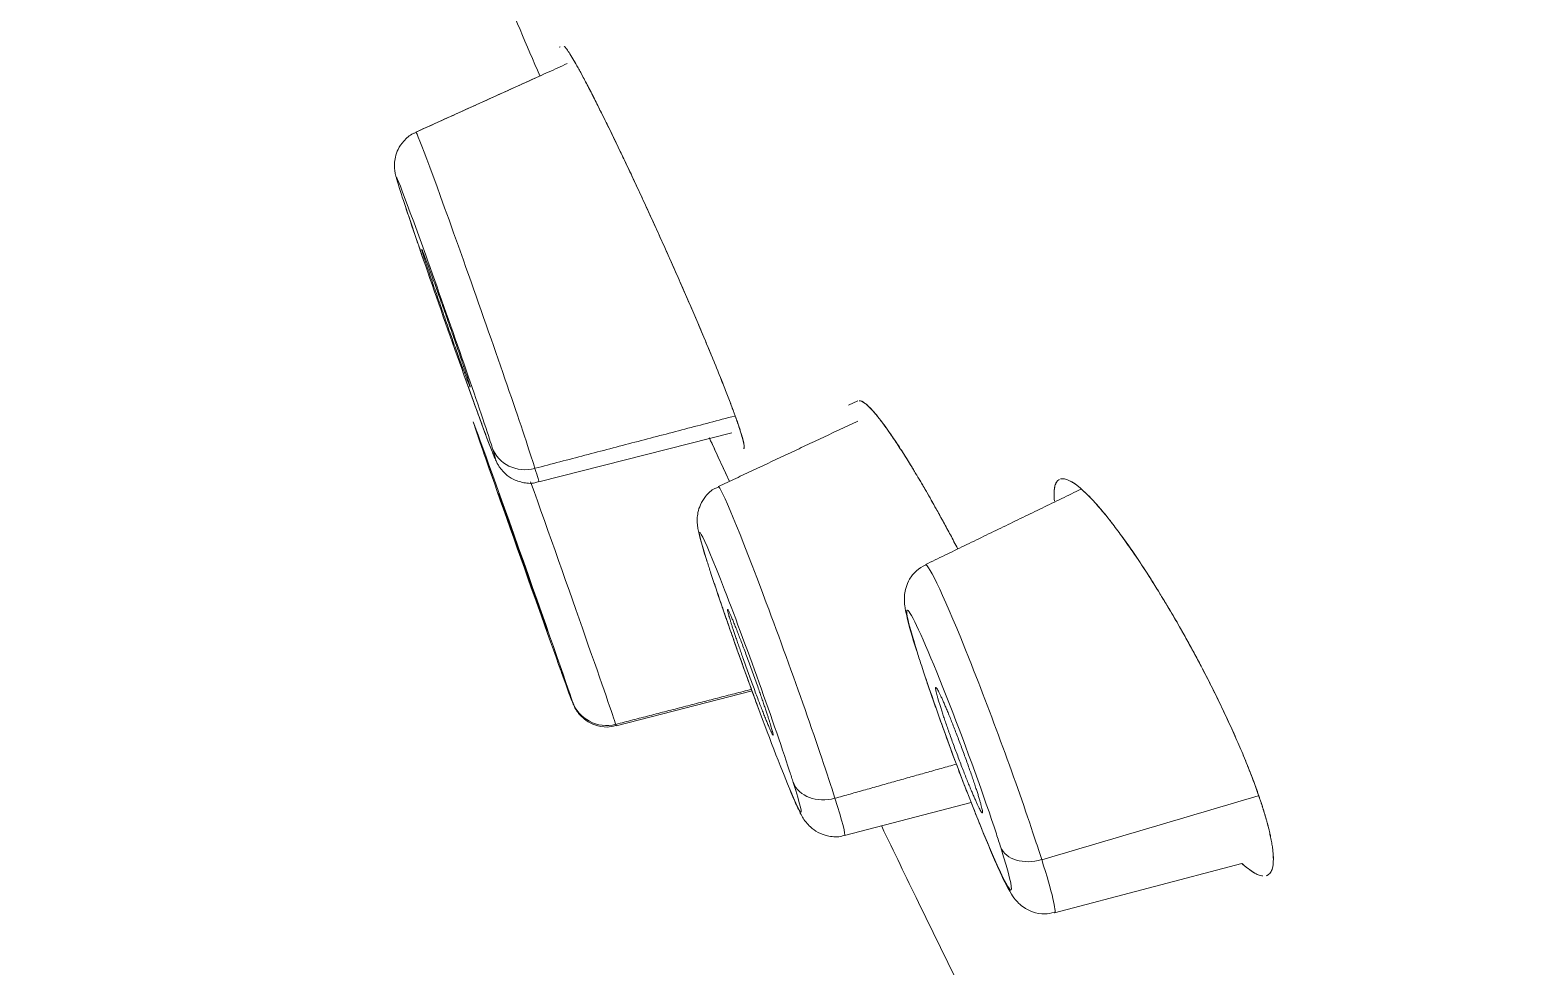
# Model space of a CAD drawing. Extents: x 6453 to 7582, y 0 to 827.
# Drawn here: x 7171.46 to 7183.77, y 460.53 to 468.23 of the extents above; entities that cross this region are included whole.
import ezdxf

# ---------------------------------------------------------------- set-up
doc = ezdxf.new("R2010")
doc.units = 0
doc.header["$LTSCALE"] = 30
doc.header["$MEASUREMENT"] = 0
doc.linetypes.add('HIDDEN2', pattern=[4.7625, 3.175, -1.5875])
doc.layers.add('1', color=7, linetype='CONTINUOUS')
doc.layers.add('2', color=1, linetype='HIDDEN2')

msp = doc.modelspace()

# ---------------------------------------------------------------- linework, layer by layer
at = {"layer": '1', "color": 7, "linetype": 'Continuous', "lineweight": 18}
for p, q in [((7175.814, 468.093), (7175.805, 468.088)), ((7175.674, 467.864), (7174.628, 467.39)), ((7178.261, 465.181), (7178.183, 465.144)), ((7175.638, 464.514), (7177.224, 464.918)), ((7176.274, 462.508), (7177.391, 462.796)), ((7178.151, 461.607), (7179.192, 461.878)), ((7179.875, 460.972), (7181.416, 461.378))]:
    msp.add_line(p, q, dxfattribs=at)
at = {"layer": '1', "color": 7, "linetype": 'Continuous', "lineweight": 13}
for centre, major_axis, ratio, start_param, end_param in [((7175.133, 465.952), (-0.505, 1.438), 0.013355, 3.669626, 6.288199), ((7174.875, 465.861), (-0.406, 1.156), 0.013355, 3.669626, 6.675669), ((7175.508, 463.854), (-0.409, 1.155), 0.004555, 3.407963, 6.414006), ((7174.875, 465.861), (-0.406, 1.156), 0.013355, 3.534076, 3.669626), ((7175.539, 464.894), (-0.286, -0.09), 0.92388, 0.034907, 1.517595), ((7175.133, 465.952), (-0.505, 1.438), 0.013355, 3.534076, 3.669626), ((7175.133, 465.952), (-0.505, 1.438), 0.013355, 3.140369, 3.534076), ((7175.766, 463.945), (-0.508, 1.437), 0.004555, 3.272414, 5.118639), ((7177.632, 463.042), (0.519, -1.434), 0.03186, 0.653836, 3.146206), ((7179.346, 462.403), (-0.53, 1.431), 0.049325, 4.052412, 6.287675), ((7179.092, 462.309), (0.427, -1.151), 0.049325, 1.886298, 3.925771), ((7175.508, 463.854), (-0.409, 1.155), 0.004555, 2.527384, 3.272414), ((7179.092, 462.309), (-0.427, 1.151), 0.049325, 0.910819, 3.925771), ((7175.508, 463.854), (-0.409, 1.155), 0.004555, 3.272414, 3.407963), ((7176.197, 462.809), (-0.286, -0.09), 0.991445, 0.034907, 1.517595), ((7175.766, 463.945), (-0.508, 1.437), 0.004555, 3.141112, 3.272414), ((7178.012, 462.144), (-0.286, -0.09), 0.793353, 0.05236, 1.530973), ((7177.632, 463.042), (-0.519, 1.434), 0.03186, 3.138637, 3.795429), ((7179.346, 462.403), (-0.53, 1.431), 0.049325, 3.925771, 4.052412), ((7179.715, 461.613), (0.286, 0.09), 0.707107, 3.211406, 4.685552), ((7179.346, 462.403), (-0.53, 1.431), 0.049325, 3.136792, 3.925771)]:
    msp.add_ellipse(centre, major_axis=major_axis, ratio=ratio, start_param=start_param, end_param=end_param, dxfattribs=at)
at = {"layer": '1', "color": 7, "linetype": 'Continuous', "lineweight": 18}
for centre, major_axis, ratio, start_param, end_param in [((7174.875, 465.861), (-0.406, 1.156), 0.013355, 0.392484, 0.528033), ((7174.875, 465.861), (-0.406, 1.156), 0.013355, 0.528033, 3.534076), ((7175.508, 463.854), (-0.409, 1.155), 0.004555, 0.130821, 0.26637), ((7175.508, 463.854), (-0.409, 1.155), 0.004555, 0.26637, 2.527384), ((7177.376, 462.949), (0.417, -1.153), 0.03186, 0.776612, 3.795429), ((7177.376, 462.949), (0.417, -1.153), 0.03186, 3.795429, 3.918204), ((7177.376, 462.949), (0.417, -1.153), 0.03186, 3.918204, 6.937022), ((7179.092, 462.309), (-0.427, 1.151), 0.049325, 0.784179, 0.910819), ((7179.092, 462.309), (0.427, -1.151), 0.049325, 0.910819, 1.886297), ((7177.376, 462.949), (0.417, -1.153), 0.03186, 0.653836, 0.776612), ((7179.092, 462.309), (0.427, -1.151), 0.049325, 0.784179, 0.910819)]:
    msp.add_ellipse(centre, major_axis=major_axis, ratio=ratio, start_param=start_param, end_param=end_param, dxfattribs=at)
for points, degree, knots in [([(7159.375, 553.255), (7159.375, 553.254), (7159.438, 553.053), (7159.506, 552.837), (7159.647, 552.39), (7159.792, 551.93), (7160.013, 551.23), (7160.239, 550.512), (7160.543, 549.547), (7160.854, 548.563), (7161.243, 547.33), (7161.638, 546.077), (7162.11, 544.58), (7162.587, 543.066), (7163.138, 541.318), (7163.693, 539.558), (7164.317, 537.578), (7164.942, 535.596), (7165.63, 533.414), (7166.316, 531.24), (7167.057, 528.89), (7167.791, 526.56), (7168.573, 524.081), (7169.344, 521.635), (7170.154, 519.068), (7170.948, 516.548), (7171.772, 513.934), (7172.578, 511.38), (7173.404, 508.759), (7174.208, 506.21), (7175.025, 503.619), (7175.816, 501.107), (7176.614, 498.578), (7177.402, 496.078), (7178.19, 493.579), (7179.007, 490.987), (7179.817, 488.418), (7180.652, 485.772), (7181.471, 483.175), (7182.311, 480.51), (7183.127, 477.921), (7183.961, 475.277), (7184.762, 472.737), (7185.575, 470.156), (7186.347, 467.709), (7187.127, 465.235), (7187.856, 462.924), (7188.589, 460.598), (7189.262, 458.462), (7189.936, 456.325), (7190.543, 454.4), (7191.147, 452.484), (7191.679, 450.799), (7192.205, 449.131), (7192.653, 447.707), (7193.096, 446.305), (7193.459, 445.154), (7193.666, 444.497), (7193.846, 443.926)], 2, [0, 0, 0, 0.033713, 0.033713, 0.068746, 0.068746, 0.10378, 0.10378, 0.138813, 0.138813, 0.173846, 0.173846, 0.208879, 0.208879, 0.243913, 0.243913, 0.278946, 0.278946, 0.313979, 0.313979, 0.349012, 0.349012, 0.384046, 0.384046, 0.419079, 0.419079, 0.454112, 0.454112, 0.489145, 0.489145, 0.524179, 0.524179, 0.559212, 0.559212, 0.594245, 0.594245, 0.629278, 0.629278, 0.664312, 0.664312, 0.699345, 0.699345, 0.734378, 0.734378, 0.769411, 0.769411, 0.804444, 0.804444, 0.839478, 0.839478, 0.874511, 0.874511, 0.909544, 0.909544, 0.944577, 0.944577, 0.979611, 0.979611, 1, 1, 1]), ([(7177.345, 496.259), (7178.126, 493.783), (7178.903, 491.319), (7179.704, 488.777), (7180.496, 486.267), (7181.309, 483.688), (7182.104, 481.165), (7182.919, 478.582), (7183.707, 476.081), (7184.511, 473.532), (7185.281, 471.091), (7186.061, 468.615), (7186.799, 466.274), (7187.545, 463.911), (7188.239, 461.709), (7188.936, 459.496), (7190.215, 455.442), (7190.789, 453.62), (7191.361, 451.808), (7191.862, 450.216), (7192.359, 448.641), (7192.783, 447.298), (7193.2, 445.975), (7193.542, 444.89), (7193.702, 444.381), (7193.846, 443.927)], 2, [0, 0, 0, 0.080141, 0.080141, 0.160282, 0.160282, 0.240423, 0.240423, 0.320564, 0.320564, 0.400705, 0.400705, 0.480846, 0.480846, 0.560987, 0.560987, 0.641128, 0.721269, 0.721269, 0.80141, 0.80141, 0.881552, 0.881552, 0.961693, 0.961693, 1, 1, 1]), ([(7175.848, 468.095), (7175.852, 468.092), (7175.863, 468.079), (7175.886, 468.047), (7175.917, 467.996), (7175.955, 467.93), (7175.998, 467.851), (7176.047, 467.758), (7176.101, 467.653), (7176.16, 467.535), (7176.223, 467.407), (7176.29, 467.269), (7176.36, 467.123), (7176.432, 466.969), (7176.506, 466.81), (7176.581, 466.646), (7176.655, 466.482), (7176.729, 466.317), (7176.801, 466.155), (7176.87, 465.995), (7176.937, 465.84), (7177, 465.691), (7177.059, 465.55), (7177.113, 465.417), (7177.154, 465.315), (7177.184, 465.238), (7177.205, 465.184), (7177.224, 465.132), (7177.239, 465.093), (7177.249, 465.064), (7177.257, 465.044), (7177.263, 465.025), (7177.27, 465.007), (7177.276, 464.989), (7177.282, 464.972), (7177.287, 464.955), (7177.292, 464.94), (7177.295, 464.93), (7177.297, 464.925)], 3, [0, 0, 0, 0, 0.029063, 0.066069, 0.103449, 0.140733, 0.177945, 0.214837, 0.251967, 0.288988, 0.326309, 0.363782, 0.401336, 0.438956, 0.476966, 0.514726, 0.552527, 0.589999, 0.6276, 0.664845, 0.702225, 0.739399, 0.776542, 0.813641, 0.850763, 0.869369, 0.887955, 0.906561, 0.925227, 0.933572, 0.9419, 0.950214, 0.958518, 0.966814, 0.975108, 0.983401, 0.991697, 1, 1, 1, 1]), ([(7177.297, 464.925), (7177.296, 464.928), (7177.294, 464.933), (7177.292, 464.941), (7177.289, 464.95), (7177.286, 464.959), (7177.283, 464.968), (7177.28, 464.977), (7177.277, 464.986), (7177.273, 464.996), (7177.27, 465.006), (7177.266, 465.016), (7177.263, 465.027), (7177.259, 465.037), (7177.255, 465.048), (7177.251, 465.059), (7177.247, 465.071), (7177.239, 465.094), (7177.225, 465.13), (7177.205, 465.182), (7177.184, 465.238), (7177.155, 465.313), (7177.115, 465.412), (7177.062, 465.543), (7177.002, 465.686), (7176.941, 465.831), (7176.878, 465.978), (7176.811, 466.131), (7176.736, 466.301), (7176.657, 466.478), (7176.58, 466.648), (7176.52, 466.778), (7176.472, 466.882), (7176.423, 466.988), (7176.364, 467.114), (7176.293, 467.262), (7176.221, 467.411), (7176.155, 467.544), (7176.095, 467.664), (7176.043, 467.767), (7175.992, 467.862), (7175.951, 467.937), (7175.916, 467.998), (7175.886, 468.047), (7175.863, 468.078), (7175.853, 468.091), (7175.849, 468.094)], 3, [0, 0, 0, 0, 0.004563, 0.009134, 0.013714, 0.018302, 0.022899, 0.027504, 0.032118, 0.03674, 0.04137, 0.046009, 0.050657, 0.055312, 0.059977, 0.064649, 0.069331, 0.07402, 0.092926, 0.111835, 0.130746, 0.14966, 0.18501, 0.221578, 0.259778, 0.298617, 0.330962, 0.366388, 0.407138, 0.448735, 0.487892, 0.524511, 0.539697, 0.561403, 0.600368, 0.632657, 0.675606, 0.721276, 0.750152, 0.790728, 0.830545, 0.866039, 0.899087, 0.936654, 0.973822, 1, 1, 1, 1]), ([(7177.297, 464.925), (7177.296, 464.928), (7177.294, 464.933), (7177.292, 464.941), (7177.289, 464.95), (7177.286, 464.959), (7177.283, 464.968), (7177.28, 464.977), (7177.277, 464.986), (7177.273, 464.996), (7177.27, 465.006), (7177.266, 465.016), (7177.263, 465.027), (7177.259, 465.037), (7177.255, 465.048), (7177.251, 465.059), (7177.247, 465.071), (7177.239, 465.094), (7177.225, 465.13), (7177.205, 465.182), (7177.184, 465.238), (7177.155, 465.313), (7177.115, 465.412), (7177.062, 465.543), (7177.002, 465.686), (7176.941, 465.831), (7176.878, 465.978), (7176.811, 466.131), (7176.736, 466.301), (7176.657, 466.478), (7176.58, 466.648), (7176.52, 466.778), (7176.472, 466.882), (7176.423, 466.988), (7176.364, 467.114), (7176.293, 467.262), (7176.221, 467.411), (7176.155, 467.544), (7176.095, 467.664), (7176.043, 467.767), (7175.992, 467.862), (7175.951, 467.937), (7175.916, 467.998), (7175.886, 468.047), (7175.863, 468.078), (7175.853, 468.091), (7175.849, 468.094)], 3, [0, 0, 0, 0, 0.004563, 0.009134, 0.013714, 0.018302, 0.022899, 0.027504, 0.032118, 0.03674, 0.04137, 0.046009, 0.050657, 0.055312, 0.059977, 0.064649, 0.069331, 0.07402, 0.092926, 0.111835, 0.130746, 0.14966, 0.18501, 0.221578, 0.259778, 0.298617, 0.330962, 0.366388, 0.407138, 0.448735, 0.487892, 0.524511, 0.539697, 0.561403, 0.600368, 0.632657, 0.675606, 0.721276, 0.750152, 0.790728, 0.830545, 0.866039, 0.899087, 0.936654, 0.973822, 1, 1, 1, 1]), ([(7175.849, 468.094), (7175.853, 468.091), (7175.863, 468.078), (7175.886, 468.047), (7175.917, 467.996), (7175.955, 467.93), (7175.998, 467.851), (7176.047, 467.758), (7176.101, 467.653), (7176.16, 467.535), (7176.223, 467.407), (7176.29, 467.269), (7176.36, 467.123), (7176.432, 466.969), (7176.506, 466.81), (7176.581, 466.646), (7176.655, 466.482), (7176.729, 466.317), (7176.801, 466.155), (7176.87, 465.995), (7176.937, 465.84), (7177, 465.691), (7177.059, 465.55), (7177.113, 465.417), (7177.154, 465.315), (7177.184, 465.238), (7177.205, 465.184), (7177.224, 465.132), (7177.239, 465.093), (7177.249, 465.064), (7177.257, 465.044), (7177.263, 465.025), (7177.27, 465.007), (7177.276, 464.989), (7177.282, 464.972), (7177.287, 464.955), (7177.292, 464.94), (7177.295, 464.93), (7177.297, 464.925)], 3, [0, 0, 0, 0, 0.026332, 0.063442, 0.100928, 0.138316, 0.175633, 0.212628, 0.249863, 0.286988, 0.324414, 0.361993, 0.399652, 0.437378, 0.475495, 0.513361, 0.551268, 0.588845, 0.626553, 0.663902, 0.701387, 0.738666, 0.775913, 0.813116, 0.850344, 0.869001, 0.88764, 0.906298, 0.925016, 0.933385, 0.941736, 0.950074, 0.958401, 0.966721, 0.975038, 0.983354, 0.991674, 1, 1, 1, 1]), ([(7174.629, 467.387), (7174.621, 467.384), (7174.582, 467.371), (7174.529, 467.322), (7174.481, 467.254), (7174.458, 467.188), (7174.451, 467.132), (7174.452, 467.091), (7174.456, 467.065), (7174.46, 467.045), (7174.467, 467.016), (7174.476, 466.986), (7174.487, 466.95), (7174.491, 466.936)], 3, [0, 0, 0, 0, 0.029828, 0.153181, 0.252945, 0.337459, 0.408251, 0.462831, 0.503848, 0.54956, 0.629075, 0.868496, 1, 1, 1, 1]), ([(7174.539, 466.79), (7174.566, 466.706), (7174.612, 466.571), (7174.669, 466.403), (7174.687, 466.352)], 3, [0, 0, 0, 0, 0.708731, 1, 1, 1, 1]), ([(7175.033, 465.366), (7175.049, 465.322), (7175.096, 465.191), (7175.135, 465.084), (7175.159, 465.018)], 3, [0, 0, 0, 0, 0.325666, 1, 1, 1, 1]), ([(7178.272, 465.182), (7178.278, 465.182), (7178.293, 465.178), (7178.323, 465.158), (7178.363, 465.122), (7178.409, 465.07), (7178.461, 465.003), (7178.519, 464.923), (7178.583, 464.828), (7178.652, 464.721), (7178.725, 464.602), (7178.803, 464.471), (7178.883, 464.33), (7178.966, 464.18), (7179.032, 464.057), (7179.07, 463.985), (7179.08, 463.966)], 3, [0, 0, 0, 0, 0.059309, 0.134659, 0.209842, 0.284673, 0.359995, 0.435104, 0.510477, 0.586339, 0.662466, 0.739389, 0.816974, 0.894597, 0.972153, 1, 1, 1, 1]), ([(7179.08, 463.966), (7179.07, 463.985), (7179.041, 464.041), (7178.993, 464.131), (7178.937, 464.233), (7178.889, 464.319), (7178.845, 464.397), (7178.8, 464.475), (7178.759, 464.544), (7178.728, 464.596), (7178.709, 464.628), (7178.687, 464.665), (7178.644, 464.734), (7178.58, 464.834), (7178.515, 464.929), (7178.455, 465.011), (7178.405, 465.075), (7178.358, 465.127), (7178.32, 465.161), (7178.3, 465.174), (7178.291, 465.178), (7178.29, 465.178)], 3, [0, 0, 0, 0, 0.029477, 0.086712, 0.141446, 0.193684, 0.229775, 0.274703, 0.331475, 0.357195, 0.374608, 0.392754, 0.431339, 0.517993, 0.615987, 0.677171, 0.763601, 0.84852, 0.924393, 0.995264, 1, 1, 1, 1]), ([(7179.08, 463.966), (7179.07, 463.985), (7179.041, 464.041), (7178.993, 464.131), (7178.937, 464.233), (7178.889, 464.319), (7178.845, 464.397), (7178.8, 464.475), (7178.759, 464.544), (7178.728, 464.596), (7178.709, 464.628), (7178.687, 464.665), (7178.644, 464.734), (7178.58, 464.834), (7178.515, 464.929), (7178.455, 465.011), (7178.405, 465.075), (7178.358, 465.127), (7178.32, 465.161), (7178.3, 465.174), (7178.291, 465.178), (7178.29, 465.178)], 3, [0, 0, 0, 0, 0.029477, 0.086712, 0.141446, 0.193684, 0.229775, 0.274703, 0.331475, 0.357195, 0.374608, 0.392754, 0.431339, 0.517993, 0.615987, 0.677171, 0.763601, 0.84852, 0.924393, 0.995264, 1, 1, 1, 1]), ([(7178.292, 465.177), (7178.302, 465.172), (7178.323, 465.158), (7178.363, 465.122), (7178.409, 465.07), (7178.461, 465.003), (7178.519, 464.923), (7178.583, 464.828), (7178.652, 464.721), (7178.725, 464.602), (7178.803, 464.471), (7178.883, 464.33), (7178.966, 464.18), (7179.032, 464.057), (7179.07, 463.985), (7179.08, 463.966)], 3, [0, 0, 0, 0, 0.080064, 0.159991, 0.239542, 0.319616, 0.399464, 0.479592, 0.560241, 0.641171, 0.722946, 0.805427, 0.887946, 0.970396, 1, 1, 1, 1]), ([(7175.159, 465.018), (7175.173, 464.982), (7175.225, 464.838), (7175.26, 464.749), (7175.284, 464.693), (7175.296, 464.667), (7175.319, 464.63), (7175.354, 464.587), (7175.414, 464.539), (7175.502, 464.506), (7175.584, 464.498), (7175.627, 464.513), (7175.637, 464.517)], 3, [0, 0, 0, 0, 0.116462, 0.493699, 0.603453, 0.673814, 0.705401, 0.749759, 0.812341, 0.890519, 0.974728, 1, 1, 1, 1]), ([(7175.126, 464.927), (7175.142, 464.881), (7175.18, 464.769), (7175.241, 464.596), (7175.271, 464.509)], 3, [0, 0, 0, 0, 0.547014, 1, 1, 1, 1]), ([(7177.039, 464.878), (7177.044, 464.867), (7177.073, 464.803), (7177.128, 464.685), (7177.178, 464.577), (7177.203, 464.523)], 3, [0, 0, 0, 0, 0.097779, 0.551555, 1, 1, 1, 1]), ([(7177.039, 464.878), (7177.044, 464.867), (7177.073, 464.803), (7177.128, 464.685), (7177.178, 464.577), (7177.203, 464.523)], 3, [0, 0, 0, 0, 0.097779, 0.551555, 1, 1, 1, 1]), ([(7177.204, 464.52), (7177.179, 464.575), (7177.132, 464.676), (7177.078, 464.794), (7177.049, 464.856), (7177.041, 464.873)], 3, [0, 0, 0, 0, 0.459708, 0.851133, 1, 1, 1, 1]), ([(7177.204, 464.52), (7177.179, 464.575), (7177.132, 464.676), (7177.078, 464.794), (7177.049, 464.856), (7177.041, 464.873)], 3, [0, 0, 0, 0, 0.459708, 0.851133, 1, 1, 1, 1]), ([(7177.297, 464.925), (7177.298, 464.922), (7177.299, 464.917), (7177.302, 464.91), (7177.304, 464.902), (7177.306, 464.895), (7177.308, 464.888), (7177.31, 464.882), (7177.312, 464.875), (7177.314, 464.869), (7177.315, 464.863), (7177.317, 464.857), (7177.318, 464.852), (7177.319, 464.846), (7177.321, 464.841), (7177.322, 464.836), (7177.323, 464.832), (7177.323, 464.827), (7177.325, 464.819), (7177.326, 464.807), (7177.326, 464.796), (7177.325, 464.79), (7177.322, 464.788), (7177.32, 464.788), (7177.32, 464.788)], 3, [0, 0, 0, 0, 0.029481, 0.058939, 0.088376, 0.117797, 0.147206, 0.176605, 0.205998, 0.235389, 0.264782, 0.29418, 0.323586, 0.353005, 0.38244, 0.411894, 0.441371, 0.470874, 0.500408, 0.625352, 0.750068, 0.874839, 0.99995, 1, 1, 1, 1]), ([(7177.321, 464.788), (7177.322, 464.788), (7177.325, 464.79), (7177.326, 464.796), (7177.326, 464.808), (7177.325, 464.82), (7177.322, 464.832), (7177.321, 464.841), (7177.318, 464.851), (7177.316, 464.861), (7177.313, 464.872), (7177.309, 464.885), (7177.306, 464.897), (7177.301, 464.911), (7177.298, 464.92), (7177.297, 464.925)], 3, [0, 0, 0, 0, 0.106646, 0.235693, 0.364835, 0.494071, 0.550984, 0.607723, 0.664287, 0.720676, 0.77689, 0.83293, 0.888794, 0.944485, 1, 1, 1, 1]), ([(7177.321, 464.788), (7177.322, 464.788), (7177.325, 464.79), (7177.326, 464.796), (7177.326, 464.808), (7177.325, 464.82), (7177.322, 464.832), (7177.321, 464.841), (7177.318, 464.851), (7177.316, 464.861), (7177.313, 464.872), (7177.309, 464.885), (7177.306, 464.897), (7177.301, 464.911), (7177.298, 464.92), (7177.297, 464.925)], 3, [0, 0, 0, 0, 0.106646, 0.235693, 0.364835, 0.494071, 0.550984, 0.607723, 0.664287, 0.720676, 0.77689, 0.83293, 0.888794, 0.944485, 1, 1, 1, 1]), ([(7177.297, 464.925), (7177.298, 464.922), (7177.299, 464.917), (7177.302, 464.91), (7177.304, 464.902), (7177.306, 464.895), (7177.308, 464.888), (7177.31, 464.882), (7177.312, 464.875), (7177.314, 464.869), (7177.315, 464.863), (7177.317, 464.857), (7177.318, 464.852), (7177.319, 464.846), (7177.321, 464.841), (7177.322, 464.836), (7177.323, 464.832), (7177.323, 464.827), (7177.325, 464.819), (7177.326, 464.807), (7177.326, 464.796), (7177.325, 464.791), (7177.323, 464.789), (7177.323, 464.789)], 3, [0, 0, 0, 0, 0.031627, 0.063229, 0.094809, 0.126372, 0.157921, 0.18946, 0.220993, 0.252524, 0.284056, 0.315594, 0.347141, 0.378701, 0.410278, 0.441877, 0.473499, 0.505151, 0.536834, 0.670873, 0.804667, 0.938521, 1, 1, 1, 1]), ([(7179.917, 464.535), (7179.908, 464.531), (7179.893, 464.517), (7179.878, 464.482), (7179.872, 464.433), (7179.873, 464.387), (7179.875, 464.36), (7179.876, 464.355)], 3, [0, 0, 0, 0, 0.237941, 0.484727, 0.72268, 0.954919, 1, 1, 1, 1]), ([(7179.917, 464.535), (7179.908, 464.531), (7179.893, 464.517), (7179.878, 464.482), (7179.872, 464.433), (7179.873, 464.387), (7179.875, 464.36), (7179.876, 464.355)], 3, [0, 0, 0, 0, 0.237941, 0.484727, 0.72268, 0.954919, 1, 1, 1, 1]), ([(7179.874, 464.369), (7179.873, 464.392), (7179.872, 464.435), (7179.878, 464.481), (7179.887, 464.503), (7179.891, 464.511)], 3, [0, 0, 0, 0, 0.358134, 0.717162, 1, 1, 1, 1]), ([(7179.874, 464.369), (7179.873, 464.392), (7179.872, 464.435), (7179.878, 464.48), (7179.886, 464.502), (7179.891, 464.51)], 3, [0, 0, 0, 0, 0.362364, 0.725631, 1, 1, 1, 1]), ([(7179.925, 464.539), (7179.932, 464.541), (7179.951, 464.542), (7179.987, 464.532), (7180.034, 464.506), (7180.088, 464.465), (7180.148, 464.409), (7180.215, 464.339), (7180.287, 464.254), (7180.365, 464.155), (7180.448, 464.043), (7180.535, 463.919), (7180.625, 463.783), (7180.718, 463.637), (7180.811, 463.483), (7180.893, 463.342), (7180.964, 463.216), (7181.023, 463.108), (7181.09, 462.982), (7181.164, 462.838), (7181.243, 462.678), (7181.316, 462.522), (7181.373, 462.395), (7181.415, 462.297), (7181.445, 462.225), (7181.473, 462.154), (7181.495, 462.098), (7181.511, 462.056), (7181.522, 462.026), (7181.533, 461.997), (7181.543, 461.969), (7181.553, 461.941), (7181.562, 461.913), (7181.571, 461.886), (7181.58, 461.859), (7181.586, 461.842), (7181.588, 461.833)], 3, [0, 0, 0, 0, 0.03145, 0.072539, 0.114108, 0.155877, 0.197902, 0.239694, 0.281655, 0.324189, 0.367281, 0.410515, 0.454309, 0.498211, 0.542134, 0.586053, 0.614713, 0.643327, 0.672023, 0.713948, 0.755872, 0.797031, 0.838106, 0.858434, 0.878732, 0.899045, 0.919417, 0.928415, 0.937394, 0.946356, 0.955306, 0.964248, 0.973184, 0.982119, 0.991056, 1, 1, 1, 1]), ([(7179.925, 464.539), (7179.932, 464.541), (7179.951, 464.542), (7179.987, 464.532), (7180.034, 464.506), (7180.088, 464.465), (7180.148, 464.409), (7180.215, 464.339), (7180.287, 464.254), (7180.365, 464.155), (7180.448, 464.043), (7180.535, 463.919), (7180.625, 463.783), (7180.718, 463.637), (7180.811, 463.483), (7180.893, 463.342), (7180.964, 463.216), (7181.023, 463.108), (7181.09, 462.982), (7181.164, 462.838), (7181.243, 462.678), (7181.316, 462.522), (7181.373, 462.395), (7181.415, 462.297), (7181.445, 462.225), (7181.473, 462.154), (7181.495, 462.098), (7181.511, 462.056), (7181.522, 462.026), (7181.533, 461.997), (7181.543, 461.969), (7181.553, 461.941), (7181.562, 461.913), (7181.571, 461.886), (7181.58, 461.859), (7181.586, 461.842), (7181.588, 461.833)], 3, [0, 0, 0, 0, 0.03145, 0.072539, 0.114108, 0.155877, 0.197902, 0.239694, 0.281655, 0.324189, 0.367281, 0.410515, 0.454309, 0.498211, 0.542134, 0.586053, 0.614713, 0.643327, 0.672023, 0.713948, 0.755872, 0.797031, 0.838106, 0.858434, 0.878732, 0.899045, 0.919417, 0.928415, 0.937394, 0.946356, 0.955306, 0.964248, 0.973184, 0.982119, 0.991056, 1, 1, 1, 1]), ([(7181.588, 461.833), (7181.587, 461.838), (7181.584, 461.848), (7181.579, 461.862), (7181.574, 461.877), (7181.569, 461.892), (7181.564, 461.907), (7181.559, 461.922), (7181.554, 461.938), (7181.548, 461.953), (7181.543, 461.969), (7181.537, 461.985), (7181.531, 462.001), (7181.525, 462.017), (7181.519, 462.034), (7181.513, 462.05), (7181.507, 462.067), (7181.494, 462.101), (7181.474, 462.153), (7181.445, 462.224), (7181.415, 462.296), (7181.374, 462.393), (7181.318, 462.517), (7181.246, 462.671), (7181.167, 462.833), (7181.083, 462.997), (7180.994, 463.161), (7180.907, 463.319), (7180.831, 463.45), (7180.768, 463.553), (7180.713, 463.644), (7180.654, 463.738), (7180.593, 463.832), (7180.54, 463.91), (7180.492, 463.98), (7180.435, 464.06), (7180.382, 464.132), (7180.333, 464.196), (7180.282, 464.26), (7180.214, 464.34), (7180.144, 464.413), (7180.083, 464.469), (7180.04, 464.502), (7180.014, 464.517), (7180.007, 464.521)], 3, [0, 0, 0, 0, 0.005424, 0.010857, 0.0163, 0.021753, 0.027216, 0.032688, 0.038171, 0.043663, 0.049165, 0.054677, 0.060198, 0.06573, 0.071271, 0.076823, 0.082384, 0.087955, 0.110408, 0.132875, 0.155357, 0.177855, 0.221061, 0.265825, 0.312625, 0.360305, 0.406406, 0.454724, 0.498698, 0.524698, 0.551256, 0.584942, 0.617064, 0.647624, 0.669579, 0.694997, 0.742477, 0.760568, 0.781987, 0.835322, 0.889968, 0.927362, 0.976419, 1, 1, 1, 1]), ([(7181.588, 461.833), (7181.587, 461.838), (7181.584, 461.848), (7181.579, 461.862), (7181.574, 461.877), (7181.569, 461.892), (7181.564, 461.907), (7181.559, 461.922), (7181.554, 461.938), (7181.548, 461.953), (7181.543, 461.969), (7181.537, 461.985), (7181.531, 462.001), (7181.525, 462.017), (7181.519, 462.034), (7181.513, 462.05), (7181.507, 462.067), (7181.494, 462.101), (7181.474, 462.153), (7181.445, 462.224), (7181.415, 462.296), (7181.374, 462.393), (7181.318, 462.517), (7181.246, 462.671), (7181.167, 462.833), (7181.083, 462.997), (7180.994, 463.161), (7180.907, 463.319), (7180.831, 463.45), (7180.768, 463.553), (7180.713, 463.644), (7180.654, 463.738), (7180.593, 463.832), (7180.54, 463.91), (7180.492, 463.98), (7180.435, 464.06), (7180.382, 464.132), (7180.333, 464.196), (7180.282, 464.26), (7180.214, 464.34), (7180.144, 464.413), (7180.083, 464.469), (7180.04, 464.502), (7180.014, 464.517), (7180.007, 464.521)], 3, [0, 0, 0, 0, 0.005424, 0.010857, 0.0163, 0.021753, 0.027216, 0.032688, 0.038171, 0.043663, 0.049165, 0.054677, 0.060198, 0.06573, 0.071271, 0.076823, 0.082384, 0.087955, 0.110408, 0.132875, 0.155357, 0.177855, 0.221061, 0.265825, 0.312625, 0.360305, 0.406406, 0.454724, 0.498698, 0.524698, 0.551256, 0.584942, 0.617064, 0.647624, 0.669579, 0.694997, 0.742477, 0.760568, 0.781987, 0.835322, 0.889968, 0.927362, 0.976419, 1, 1, 1, 1]), ([(7177.115, 464.472), (7177.105, 464.469), (7177.063, 464.454), (7177.01, 464.401), (7176.965, 464.331), (7176.945, 464.265), (7176.939, 464.211), (7176.94, 464.171), (7176.945, 464.133), (7176.961, 464.057), (7176.989, 463.956), (7177.019, 463.868)], 3, [0, 0, 0, 0, 0.029943, 0.122399, 0.198106, 0.263368, 0.319221, 0.368547, 0.428021, 0.541822, 1, 1, 1, 1]), ([(7178.816, 463.83), (7178.788, 463.818), (7178.737, 463.787), (7178.684, 463.719), (7178.654, 463.648), (7178.643, 463.586), (7178.642, 463.535), (7178.647, 463.479), (7178.668, 463.377), (7178.707, 463.237), (7178.744, 463.123)], 3, [0, 0, 0, 0, 0.073253, 0.14941, 0.215145, 0.274185, 0.331385, 0.406922, 0.573294, 1, 1, 1, 1]), ([(7175.835, 462.919), (7175.843, 462.897), (7175.886, 462.778), (7175.906, 462.725), (7175.919, 462.692), (7175.924, 462.68), (7175.93, 462.666), (7175.942, 462.644), (7175.968, 462.604), (7176.02, 462.554), (7176.099, 462.511), (7176.19, 462.493), (7176.246, 462.504), (7176.269, 462.512)], 3, [0, 0, 0, 0, 0.083783, 0.498237, 0.577638, 0.614612, 0.63518, 0.656505, 0.698778, 0.761331, 0.847631, 0.937257, 1, 1, 1, 1]), ([(7177.343, 462.927), (7177.349, 462.909), (7177.382, 462.817), (7177.416, 462.724), (7177.443, 462.651)], 3, [0, 0, 0, 0, 0.193671, 1, 1, 1, 1]), ([(7178.815, 462.907), (7178.857, 462.783), (7178.948, 462.521), (7179.077, 462.171), (7179.147, 461.991), (7179.163, 461.95)], 3, [0, 0, 0, 0, 0.415816, 0.866058, 1, 1, 1, 1]), ([(7177.702, 461.984), (7177.725, 461.928), (7177.762, 461.842), (7177.792, 461.78), (7177.826, 461.724), (7177.871, 461.674), (7177.935, 461.627), (7178.024, 461.597), (7178.103, 461.592), (7178.143, 461.607), (7178.15, 461.61)], 3, [0, 0, 0, 0, 0.293731, 0.538939, 0.636523, 0.700946, 0.780875, 0.874305, 0.978382, 1, 1, 1, 1]), ([(7179.197, 461.865), (7179.225, 461.793), (7179.305, 461.588), (7179.425, 461.31), (7179.493, 461.168), (7179.554, 461.076), (7179.618, 461.016), (7179.697, 460.974), (7179.789, 460.956), (7179.848, 460.967), (7179.874, 460.976)], 3, [0, 0, 0, 0, 0.134752, 0.411941, 0.699406, 0.788778, 0.837188, 0.891756, 0.953536, 1, 1, 1, 1]), ([(7181.615, 461.276), (7181.615, 461.276), (7181.627, 461.279), (7181.646, 461.291), (7181.665, 461.327), (7181.675, 461.377), (7181.675, 461.432), (7181.671, 461.483), (7181.665, 461.524), (7181.657, 461.569), (7181.649, 461.608), (7181.642, 461.639), (7181.637, 461.662), (7181.631, 461.685), (7181.625, 461.708), (7181.618, 461.733), (7181.611, 461.757), (7181.604, 461.782), (7181.596, 461.807), (7181.591, 461.824), (7181.588, 461.833)], 3, [0, 0, 0, 0, 0.003697, 0.13735, 0.262622, 0.389414, 0.514234, 0.575839, 0.637367, 0.69882, 0.7602, 0.787222, 0.814149, 0.840981, 0.867719, 0.894363, 0.920913, 0.947369, 0.973731, 1, 1, 1, 1]), ([(7181.588, 461.833), (7181.59, 461.828), (7181.593, 461.818), (7181.597, 461.804), (7181.602, 461.789), (7181.606, 461.775), (7181.61, 461.761), (7181.614, 461.747), (7181.618, 461.733), (7181.622, 461.72), (7181.625, 461.706), (7181.629, 461.693), (7181.632, 461.68), (7181.636, 461.667), (7181.639, 461.654), (7181.642, 461.642), (7181.645, 461.629), (7181.65, 461.605), (7181.657, 461.569), (7181.665, 461.524), (7181.671, 461.483), (7181.675, 461.432), (7181.675, 461.376), (7181.665, 461.326), (7181.649, 461.297), (7181.635, 461.286), (7181.629, 461.283)], 3, [0, 0, 0, 0, 0.015928, 0.031853, 0.047777, 0.063701, 0.079629, 0.095561, 0.111501, 0.127451, 0.143412, 0.159387, 0.175379, 0.191388, 0.207418, 0.22347, 0.239547, 0.255651, 0.32113, 0.386447, 0.451749, 0.517184, 0.652386, 0.787119, 0.922773, 1, 1, 1, 1]), ([(7181.615, 461.276), (7181.615, 461.276), (7181.627, 461.279), (7181.646, 461.291), (7181.665, 461.327), (7181.675, 461.377), (7181.675, 461.432), (7181.671, 461.483), (7181.665, 461.524), (7181.657, 461.569), (7181.649, 461.608), (7181.642, 461.639), (7181.637, 461.662), (7181.631, 461.685), (7181.625, 461.708), (7181.618, 461.733), (7181.611, 461.757), (7181.604, 461.782), (7181.596, 461.807), (7181.591, 461.824), (7181.588, 461.833)], 3, [0, 0, 0, 0, 0.003697, 0.13735, 0.262622, 0.389414, 0.514234, 0.575839, 0.637367, 0.69882, 0.7602, 0.787222, 0.814149, 0.840981, 0.867719, 0.894363, 0.920913, 0.947369, 0.973731, 1, 1, 1, 1]), ([(7181.588, 461.833), (7181.59, 461.828), (7181.593, 461.818), (7181.597, 461.804), (7181.602, 461.789), (7181.606, 461.775), (7181.61, 461.761), (7181.614, 461.747), (7181.618, 461.733), (7181.622, 461.72), (7181.625, 461.706), (7181.629, 461.693), (7181.632, 461.68), (7181.636, 461.667), (7181.639, 461.654), (7181.642, 461.642), (7181.645, 461.629), (7181.65, 461.605), (7181.657, 461.569), (7181.665, 461.524), (7181.671, 461.483), (7181.675, 461.432), (7181.675, 461.376), (7181.665, 461.326), (7181.649, 461.297), (7181.635, 461.286), (7181.629, 461.283)], 3, [0, 0, 0, 0, 0.015928, 0.031853, 0.047777, 0.063701, 0.079629, 0.095561, 0.111501, 0.127451, 0.143412, 0.159387, 0.175379, 0.191388, 0.207418, 0.22347, 0.239547, 0.255651, 0.32113, 0.386447, 0.451749, 0.517184, 0.652386, 0.787119, 0.922773, 1, 1, 1, 1]), ([(7178.456, 461.683), (7178.556, 461.474), (7178.87, 460.826), (7179.187, 460.179), (7179.405, 459.741)], 3, [0, 0, 0, 0, 0.321527, 1, 1, 1, 1]), ([(7178.456, 461.683), (7178.556, 461.474), (7178.87, 460.826), (7179.187, 460.179), (7179.405, 459.741)], 3, [0, 0, 0, 0, 0.321527, 1, 1, 1, 1]), ([(7181.416, 461.378), (7181.418, 461.376), (7181.431, 461.364), (7181.455, 461.344), (7181.493, 461.315), (7181.536, 461.289), (7181.568, 461.277), (7181.584, 461.274), (7181.586, 461.274)], 3, [0, 0, 0, 0, 0.024844, 0.191401, 0.354429, 0.629716, 0.94324, 1, 1, 1, 1]), ([(7181.416, 461.378), (7181.418, 461.376), (7181.431, 461.364), (7181.455, 461.344), (7181.493, 461.315), (7181.536, 461.289), (7181.568, 461.277), (7181.584, 461.274), (7181.586, 461.274)], 3, [0, 0, 0, 0, 0.024837, 0.191419, 0.354471, 0.629799, 0.94337, 1, 1, 1, 1]), ([(7181.551, 461.284), (7181.545, 461.286), (7181.508, 461.302), (7181.462, 461.336), (7181.419, 461.375), (7181.417, 461.376)], 3, [0, 0, 0, 0, 0.152685, 0.972437, 1, 1, 1, 1]), ([(7181.551, 461.284), (7181.545, 461.286), (7181.508, 461.302), (7181.462, 461.336), (7181.419, 461.375), (7181.417, 461.376)], 3, [0, 0, 0, 0, 0.152685, 0.972437, 1, 1, 1, 1])]:
    msp.add_open_spline(points, degree=degree, knots=knots, dxfattribs=at)
for points, weights in [([(7194.332, 439.699), (7193.621, 441.954), (7176.416, 496.519)], [0.983511683882, 0.715597051788, 1]), ([(7194.332, 439.699), (7193.627, 441.934), (7176.576, 496.013)], [0.983511683882, 0.717332143437, 0.996339416072])]:
    msp.add_rational_spline(points, weights, degree=2, dxfattribs=at)
for points, degree in [([(7175.322, 468.614), (7175.43, 468.36), (7175.538, 468.106), (7175.647, 467.852)], 3), ([(7175.322, 468.614), (7175.43, 468.36), (7175.538, 468.106), (7175.647, 467.852)], 3), ([(7175.872, 467.954), (7174.628, 467.39)], 1), ([(7178.261, 465.015), (7177.114, 464.476)], 1), ([(7180.095, 464.455), (7178.815, 463.834)], 1), ([(7177.081, 463.679), (7177.189, 463.351), (7177.343, 462.927)], 2), ([(7175.807, 462.998), (7175.817, 462.97), (7175.826, 462.943), (7175.835, 462.919)], 3), ([(7177.387, 462.804), (7177.406, 462.753), (7177.425, 462.702), (7177.443, 462.653)], 3)]:
    msp.add_open_spline(points, degree=degree, dxfattribs=at)
for points, weights in [([(7174.688, 466.383), (7174.619, 466.602), (7174.806, 466.08), (7174.993, 465.558), (7175.062, 465.339)], [1, 0.707106781185, 1, 0.707106781185, 1]), ([(7175.062, 465.339), (7175.131, 465.12), (7174.944, 465.642), (7174.758, 466.164), (7174.688, 466.383)], [1, 0.70710678119, 1, 0.70710678119, 1]), ([(7175.309, 464.415), (7175.286, 464.489), (7175.484, 463.929), (7175.683, 463.368), (7175.707, 463.293)], [1, 0.707106781187, 1, 0.707106781187, 1]), ([(7175.707, 463.293), (7175.73, 463.219), (7175.531, 463.779), (7175.333, 464.34), (7175.309, 464.415)], [1, 0.707106781187, 1, 0.707106781187, 1]), ([(7177.535, 462.542), (7177.434, 462.861), (7177.276, 463.268), (7177.117, 463.675), (7177.218, 463.356)], [1, 0.707106781184, 1, 0.707106781184, 1]), ([(7177.535, 462.542), (7177.636, 462.223), (7177.477, 462.63), (7177.319, 463.037), (7177.218, 463.356)], [1, 0.707106781189, 1, 0.707106781189, 1]), ([(7178.938, 462.667), (7178.821, 463.038), (7178.975, 462.68), (7179.128, 462.321), (7179.245, 461.951)], [1, 0.707106781187, 1, 0.707106781187, 1]), ([(7179.245, 461.951), (7179.362, 461.58), (7179.209, 461.938), (7179.055, 462.297), (7178.938, 462.667)], [1, 0.707106781187, 1, 0.707106781187, 1])]:
    msp.add_rational_spline(points, weights, degree=2, knots=[0, 0, 0, 0.5, 0.5, 1, 1, 1], dxfattribs=at)
at = {"layer": '1', "color": 7, "linetype": 'Continuous', "lineweight": 13}
for points in [[(7175.607, 464.626), (7177.249, 465.056)], [(7176.271, 462.521), (7177.386, 462.809)], [(7178.072, 461.913), (7179.071, 462.194)], [(7181.55, 461.933), (7179.771, 461.408)]]:
    msp.add_open_spline(points, degree=1, dxfattribs=at)
at = {"layer": '2', "color": 7, "linetype": 'Continuous', "lineweight": 18}
msp.add_rational_spline([(7193.749, 444.898), (7190.024, 456.711), (7181.146, 484.871)], [1, 0.892321026498, 1], degree=2, dxfattribs=at)
msp.add_rational_spline([(7193.749, 444.898), (7190.024, 456.711), (7181.146, 484.871)], [1, 0.892321026498, 1], degree=2, dxfattribs=at)

doc.saveas('drawing.dxf')
